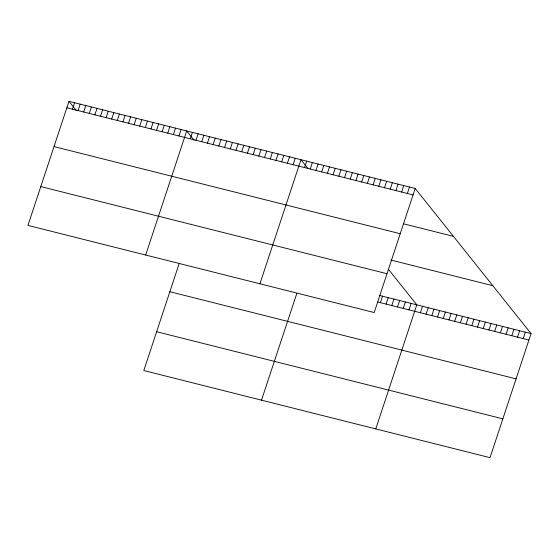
<?xml version="1.0" encoding="UTF-8"?>
<svg xmlns="http://www.w3.org/2000/svg" width="559" height="559" viewBox="0 0 559 559"><rect width="100%" height="100%" fill="white"/><g stroke="black" fill="none" stroke-linecap="round" stroke-linejoin="round"><path stroke-width="0.84" d="M68.981 101.333L27.95 225.41L374.174 312.537L415.204 188.46L68.981 101.333L76.338 110.542M72.46 109.187L74.592 102.744M78.064 110.598L80.196 104.156M83.668 112.01L85.8 105.567M89.272 113.421L91.403 106.979M94.883 114.833L97.014 108.39M100.487 116.244L102.618 109.795M106.091 117.649L108.222 111.206M111.695 119.06L113.826 112.618M117.299 120.471L119.43 114.029M122.91 121.883L125.041 115.44M128.514 123.294L130.645 116.852M134.118 124.706L136.249 118.263M139.722 126.117L141.853 119.675M145.333 127.529L147.464 121.086M150.937 128.933L153.068 122.491M156.541 130.345L158.672 123.902M162.145 131.756L164.276 125.314M167.749 133.168L169.88 126.725M173.36 134.579L175.491 128.137M178.964 135.991L181.095 129.548M145.668 255.03L186.699 130.96L194.05 140.169M190.284 138.835L192.415 132.392M195.992 140.274L198.124 133.832M201.708 141.713L203.839 135.271M207.417 143.153L209.548 136.71M213.133 144.585L215.264 138.143M179.027 263.995L143.796 370.54L490.019 457.667L531.05 333.59L415.204 188.46M218.842 146.025L220.973 139.582M224.557 147.464L226.688 141.022M230.273 148.904L232.404 142.461M235.982 150.336L238.113 143.894M241.698 151.775L243.829 145.333M247.406 153.215L249.538 146.772M253.122 154.654L255.253 148.212M258.831 156.087L260.962 149.644M264.547 157.526L266.678 151.084M270.256 158.966L272.387 152.523M275.971 160.405L278.103 153.963M281.687 161.837L283.818 155.395M287.396 163.277L289.527 156.834M293.112 164.716L295.243 158.274M259.921 283.783L300.952 159.713L307.813 168.308M304.536 167.588L306.667 161.146M310.245 169.028L312.376 162.585M315.961 170.467L318.092 164.025M321.677 171.906L323.801 165.464M327.385 173.339L329.517 166.896M333.101 174.778L335.232 168.336M261.507 400.16L296.745 293.622M338.81 176.218L340.941 169.775M344.526 177.657L346.657 171.208M350.234 179.09L352.366 172.647M355.95 180.529L358.081 174.087M361.659 181.968L363.79 175.526M367.375 183.401L369.506 176.958M373.091 184.84L375.215 178.398M378.799 186.28L380.931 179.837M384.515 187.719L386.646 181.277M390.224 189.152L392.355 182.709M395.94 190.591L398.071 184.149M401.648 192.03L403.78 185.588M407.364 193.47L409.495 187.027M380.393 302.657L382.524 296.214M386.101 304.096L388.232 297.654M391.817 305.528L393.948 299.086M397.526 306.968L399.657 300.525M403.242 308.407L405.373 301.965M408.95 309.847L411.082 303.404M375.76 428.914L416.797 304.837L388.861 269.843M420.375 312.719L422.506 306.276M426.091 314.158L428.222 307.716M431.807 315.597L433.938 309.155M437.515 317.03L439.647 310.587M443.231 318.469L445.362 312.027M448.94 319.909L451.071 313.466M454.656 321.348L456.787 314.906M460.364 322.781L462.496 316.338M466.08 324.22L468.211 317.778M471.789 325.659L473.92 319.217M477.505 327.099L479.636 320.649M483.221 328.531L485.352 322.089M488.929 329.971L491.061 323.528M494.645 331.41L496.776 324.968M500.354 332.843L502.485 326.4M506.07 334.282L508.201 327.84M511.778 335.721L513.91 329.279M517.494 337.161L519.625 330.718M523.21 338.593L525.334 332.151M66.856 107.775L413.073 194.902M403.654 223.831L453.433 236.352M54.013 146.598L400.237 233.725M390.811 260.026L492.821 285.698M40.786 186.587L387.01 273.721M379.254 295.39L531.05 333.59M377.94 302.042L528.919 340.033M169.859 291.721L516.083 378.855M156.632 331.718L502.855 418.845"/></g></svg>
